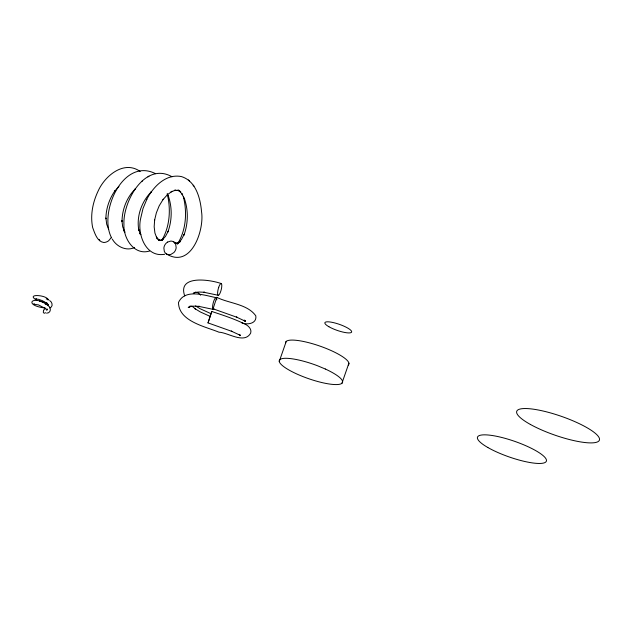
<?xml version="1.0" encoding="UTF-8"?>
<svg xmlns="http://www.w3.org/2000/svg" width="631" height="631" viewBox="0 0 631 631"><rect width="100%" height="100%" fill="white"/><g stroke="black" fill="none" stroke-linecap="round" stroke-linejoin="round"><path stroke-width="0.95" d="M48.548 304.371L48.548 305.309L47.341 303.543L42.411 300.687L38.325 299.268L35.517 299.086L36.448 298.755M240.443 335.511L239.086 334.367L240.253 335.298L231.261 331.117L232.2 331.496L208.017 322.898L211.764 311.462C223.524 315.397 235.45 319.168 246.476 324.91C249.206 326.637 251.793 329.619 250.681 333.065C244.457 344.487 227.838 332.427 218.989 332.206C205.422 326.55 178.589 321.4 178.502 302.462C184.946 288.375 204.846 295.395 216.196 297.682M211.779 311.501L208.017 322.898M216.417 298.424L216.812 297.359L213.065 308.796L237.248 317.393L236.31 317.022L245.301 321.195L244.134 320.264L245.483 321.416L244.552 320.138M47.215 309.04L46.513 309.427L46.915 309.237L46.97 310.263L46.418 309.419M279.257 361.445L286.253 341.363M341.915 383.285L348.911 363.204M146.849 199.27L143.04 208.404L140.745 218.113C136.888 233.407 145.351 257.819 164.715 254.269M111.419 237.382L108.69 240.734A7.304 5.521 -38.8 0 1 103.713 242.485C97.016 241.476 94.705 232.934 92.67 227.562C90.099 215.108 92.82 202.133 98.239 190.799C104.983 175.812 124.023 159.856 140.208 171.498M190.089 306.051L189.426 307.407L190.12 306.216M46.883 309.222L46.607 309.75L46.86 309.348M161.788 240.403C169.913 226.568 171.001 209.287 167.239 193.922M178.392 242.462C186.279 228.808 187.107 211.74 183.392 196.691M146.692 199.522C153.073 186.879 165.882 173.422 181.452 176.585C196.044 181.097 200.413 198.505 201.565 211.937C204.412 230.276 191.067 269.256 166.308 253.851M163.263 199.183L159.178 205.864L156.37 212.813L154.571 220.306L154.658 219.833L154.169 226.758L154.926 233.036L156.898 238.234L156.409 236.972L159.343 240.616L158.349 239.488M47.846 299.93L48.532 299.457A2.003 0.639 -77.9 0 1 48.721 299.938M118.92 186.405L114.566 191.319L114.968 190.807C109.25 198.986 105.945 208.806 105.898 218.807L105.921 218.003L106.678 224.194L108.619 229.329M172.034 176.759C144.799 161.339 122.816 201.502 123.936 224.407C123.163 238.124 134.04 255.807 149.602 251.012M162.916 199.751L167.325 194.782L172.105 191.28L171.017 191.887L175.67 190.16L174.266 190.373L178.549 190.404M134.766 189.418L135.468 188.74C126.831 197.266 122.122 209.35 122.02 221.434L121.925 220.621L122.674 226.734L124.591 231.806L123.928 230.67L125.072 232.098M147.946 176.925L148.955 176.191M141.541 181.61L142.346 181.026M150.58 192.345L151.377 191.761C141.478 201.691 136.272 216.528 138.852 230.425L138.591 229.337L140.492 234.361L139.719 233.281L140.863 234.693M194.522 292.618L193.26 293.407L195.989 292.177L194.663 292.539L199.033 292.019L204.649 292.295L203.742 292.24L218.152 295.269M189.474 306.721L188.212 307.51L190.941 306.272L189.623 306.642L193.985 306.122L199.609 306.398L198.702 306.343L213.104 309.364M134.577 247.494C126.437 251.517 116.419 246.587 112.271 239.031M160.313 240.585L163.192 239.11L162.12 240.088L165.496 236.373L168.272 231.12L167.87 231.987C172.16 220.369 172.302 207.268 168.185 195.578L168.58 196.47L167.239 193.843M176.743 243.408L180.285 241.586L177.989 243.345L181.412 239.575L184.228 234.243L183.929 235.15C188.298 223.342 188.44 210.028 184.252 198.142L184.544 199.073L181.823 193.733L182.659 194.687L178.534 190.041L180.766 191.832L177.082 190.136M34.445 303.937L33.498 304.15L38.538 304.923L45.692 308.669M49.533 307.952C53.406 307.139 52.523 302.115 49.66 300.569M46.568 313.157C51.15 313.331 51.592 307.187 47.806 305.483M161.023 240.34L162.585 240.19L158.98 240.19L160.519 240.529L157.056 238.731M174.684 243.124L178.297 243.124M47.719 304.355L45.18 304.055M241.563 322.725C247.076 325.202 257.101 323.774 255.807 315.847C247.368 303.905 229.148 303.511 216.812 297.359M46.158 298.913L48.382 299.394M46.946 302.951L41.536 301.673M45.195 308.007C21.959 305.388 33.301 293.581 48.035 305.649M221.244 283.579C210.62 279.699 177.09 274.414 184.717 295.923M39.398 301.09L40.778 301.476M36.945 300.332C24.838 293.502 45.771 294.756 48.035 299.394M210.849 313.615L200.066 308.701L195.523 305.917M210.596 316.604L200.319 311.951L194.782 308.559L195.665 309.119L191.729 305.925M155.526 173.675C122.769 156.985 98.247 213.057 111.608 237.895M176.262 243.321L177.713 243.992L173.722 241.918M45.109 309.521L43.602 309.924L43.302 312.235A1.806 1.349 -89.7 0 0 44.485 313.205L45.195 312.96A2.003 1.491 -89.7 0 0 45.495 312.66M199.83 294.456L200.713 295.016L197.432 292.358M188.464 179.93L189.426 181.018M193.141 185.191L193.985 186.137M99.816 240.687A6.902 5.222 -38.8 0 1 99.201 239.425M216.756 299.835A6.034 1.546 -75.8 0 0 215.77 297.722L215.274 298.155A6.073 1.554 -75.8 0 0 213.664 301.413L213.215 302.904A6.034 1.546 -75.8 0 0 214.035 308.882M285.606 343.232A33.467 7.596 19.2 0 1 319.759 346.04A33.467 7.596 19.2 0 1 348.257 365.073M218.712 287.31L218.263 288.809A6.034 1.546 -75.8 0 0 218.287 295.284A6.034 1.546 -75.8 0 0 221.371 289.03A6.034 1.546 -75.8 0 0 220.818 283.619L220.322 284.053A6.073 1.554 -75.8 0 0 218.712 287.31M167.578 242.067L166.19 243.18A6.902 5.711 -62.6 0 0 163.871 248.03L164.328 251.414L165.148 252.802A7.304 6.042 -62.6 0 0 169.282 254.687L170.891 254.419L173.833 252.589A6.902 5.711 -62.6 0 0 176.159 247.738L175.702 244.355L174.874 242.974A7.304 6.042 -62.6 0 0 170.749 241.081L167.578 242.067M325.312 369.017L317.511 365.751A33.467 7.596 19.2 0 0 280.022 363.085A33.467 7.596 19.2 0 0 330.415 384.161A33.467 7.596 19.2 0 0 325.312 369.017M530.355 424.426A43.768 9.938 19.2 0 0 598.622 441.219A43.768 9.938 19.2 0 0 545.176 411.515A43.768 9.938 19.2 0 0 530.355 424.426M328.893 326.724A14.174 3.218 19.2 0 0 351.262 332.474A14.174 3.218 19.2 0 0 334.604 322.898A14.174 3.218 19.2 0 0 328.893 326.724M487.842 447.505A36.456 8.274 19.2 0 0 545.397 462.302A36.456 8.274 19.2 0 0 502.536 437.662A36.456 8.274 19.2 0 0 487.842 447.505"/></g></svg>
